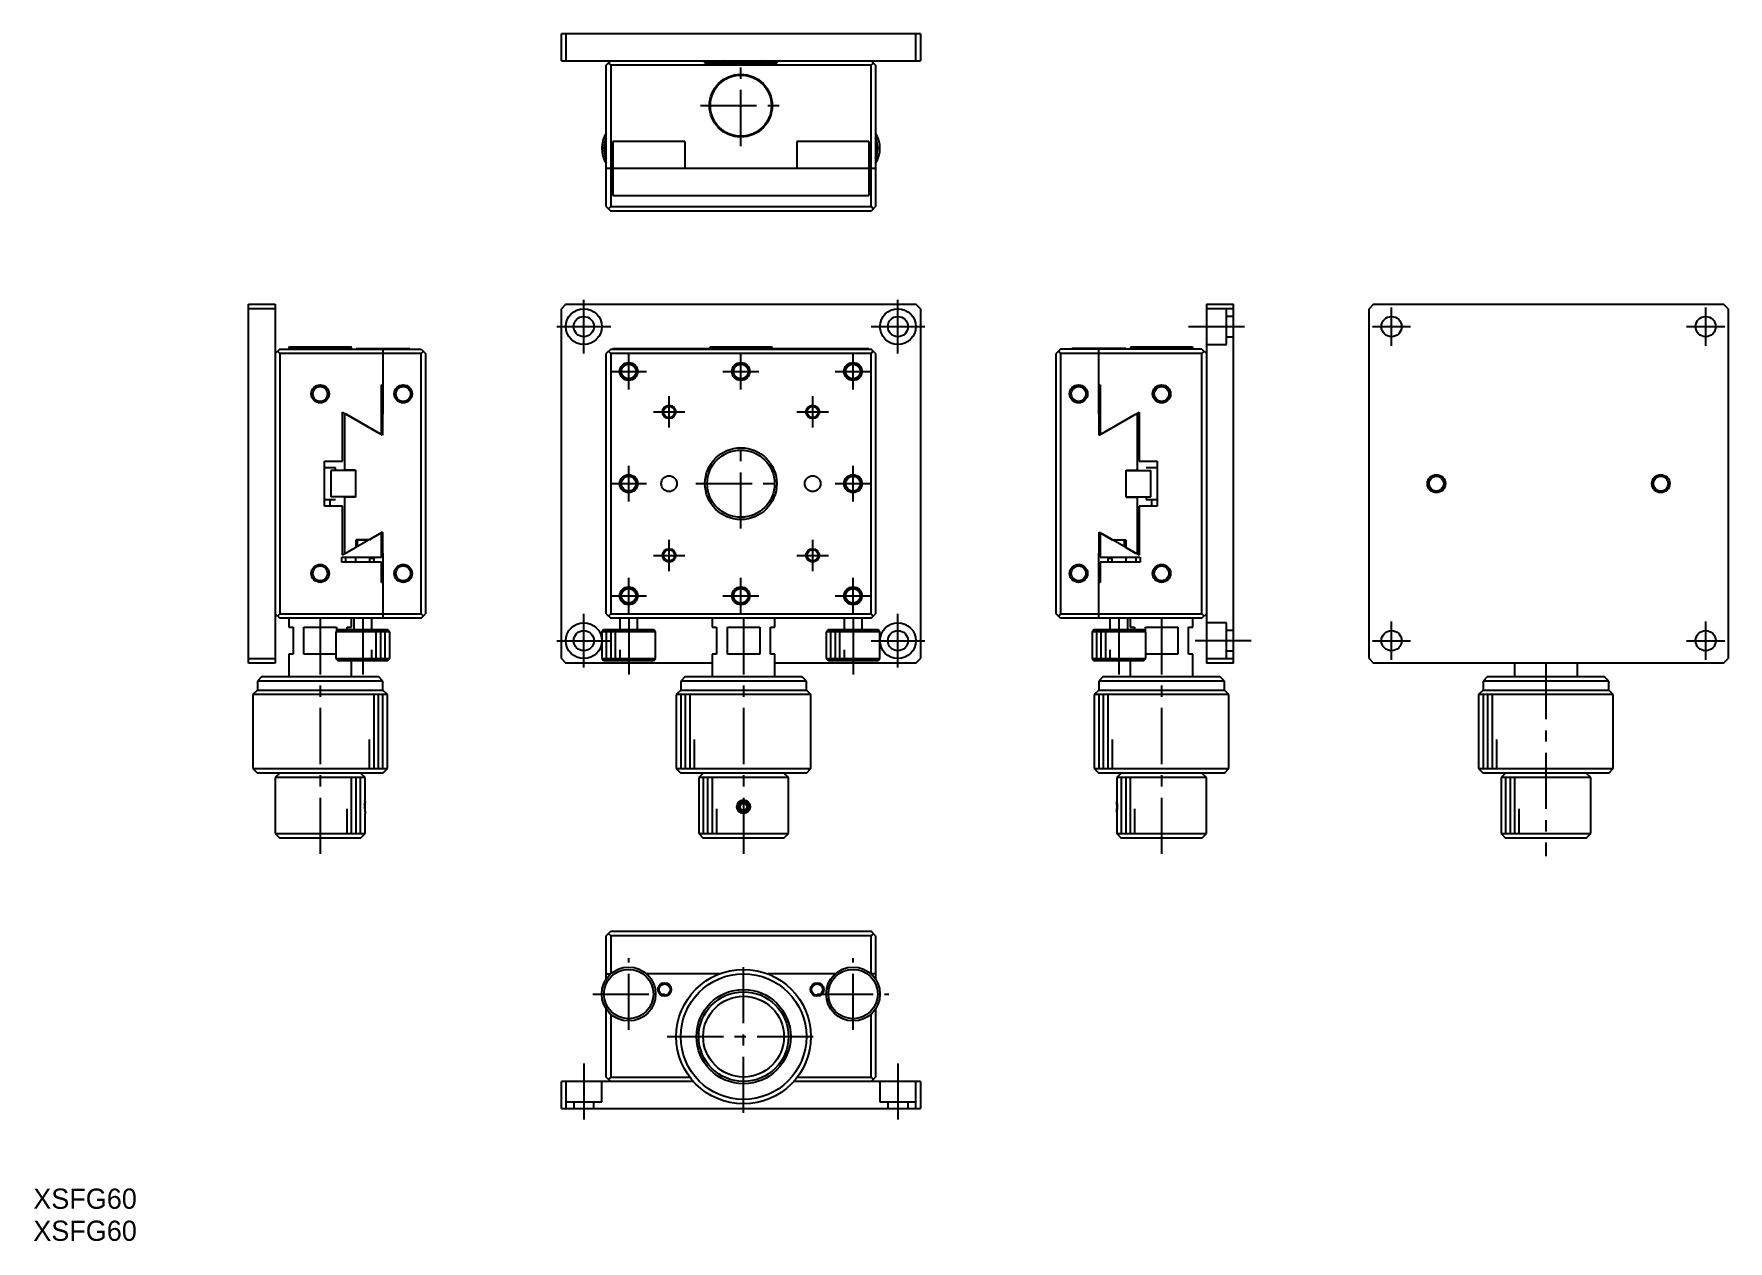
# Model space of a CAD drawing. Extents: x 2 to 380, y 1 to 270.
import ezdxf

# ---------------------------------------------------------------- set-up
doc = ezdxf.new("R2010")
doc.units = 0
doc.header["$LTSCALE"] = 10
doc.linetypes.add('CENTER', pattern=[2, 1.25, -0.25, 0.25, -0.25])
doc.linetypes.add('DASHED', pattern=[3.5, 2, -1.5])
doc.layers.get('0').update_dxf_attribs({"linetype": 'CONTINUOUS'})
doc.layers.add('CENTER', color=1, linetype='CENTER')
doc.styles.get("Standard").update_dxf_attribs({"font": 'FGP教科書体NT-M'})

msp = doc.modelspace()

# ---------------------------------------------------------------- linework, layer by layer
at = {"color": 7, "linetype": 'CONTINUOUS'}
for p, q in [((120, 263.75), (120, 269.75)), ((200, 269.75), (120, 269.75)), ((121, 269.75), (121, 263.75)), ((199, 263.75), (199, 269.75)), ((200, 269.75), (200, 263.75)), ((120, 263.75), (200, 263.75)), ((130, 262.75), (131, 263.75)), ((130, 231.25), (130, 262.75)), ((130.5, 263.25), (131, 262.75)), ((189, 262.75), (131, 262.75)), ((131, 262.75), (131, 231.25)), ((152, 263.25), (152, 263.75)), ((168, 263.25), (152, 263.25)), ((155.055912, 263.250689), (156.020348, 263.751339)), ((165.179652, 263.751339), (166.144088, 263.250689)), ((168, 263.75), (168, 263.25)), ((189, 263.75), (190, 262.75)), ((189, 262.75), (189.5, 263.25)), ((189, 231.25), (189, 262.75)), ((190, 262.75), (190, 231.25)), ((131.5, 245.75), (131.5, 233.75)), ((147.5, 245.75), (131.5, 245.75)), ((147.5, 245.75), (147.5, 239.75)), ((188.5, 245.75), (172.5, 245.75)), ((172.5, 245.75), (172.5, 239.75)), ((188.5, 245.75), (188.5, 233.75)), ((190, 239.75), (130, 239.75)), ((130, 231.25), (131, 230.25)), ((131, 231.25), (130.5, 230.75)), ((131, 231.25), (189, 231.25)), ((131.5, 233.75), (188.5, 233.75)), ((189.5, 230.75), (189, 231.25)), ((190, 231.25), (189, 230.25)), ((189, 230.25), (131, 230.25)), ((50.25, 209.5), (56.25, 209.5)), ((50.25, 129.5), (50.25, 209.5)), ((56.25, 208.5), (50.25, 208.5)), ((56.25, 209.5), (56.25, 129.5)), ((121, 209.5), (120, 208.5)), ((120, 130.5), (120, 208.5)), ((121, 209.5), (199, 209.5)), ((200, 208.5), (199, 209.5)), ((200, 208.5), (200, 130.5)), ((263.75, 209.5), (269.75, 209.5)), ((263.75, 209.5), (263.75, 129.5)), ((269.75, 208.5), (263.75, 208.5)), ((269.75, 129.5), (269.75, 209.5)), ((301, 209.5), (300, 208.5)), ((300, 130.5), (300, 208.5)), ((301, 209.5), (379, 209.5)), ((380, 208.5), (379, 209.5)), ((380, 208.5), (380, 130.5)), ((57.25, 199.5), (56.25, 198.5)), ((57.25, 198.5), (56.75, 199)), ((57.25, 199.5), (88.75, 199.5)), ((57.25, 198.5), (57.25, 140.5)), ((88.75, 198.5), (57.25, 198.5)), ((59.45, 200), (59.25, 199.8)), ((73.25, 199.8), (59.25, 199.8)), ((59.25, 199.8), (59.25, 199.5)), ((59.45, 200), (73.05, 200)), ((73.25, 199.8), (73.05, 200)), ((73.25, 199.5), (73.25, 199.8)), ((74.25, 199.5), (74.25, 199.65)), ((74.25, 199.65), (86.25, 199.65)), ((80.25, 199.65), (80.25, 185)), ((86.25, 199.65), (86.25, 199.5)), ((88.75, 199.5), (89.75, 198.5)), ((89.25, 199), (88.75, 198.5)), ((88.75, 140.5), (88.75, 198.5)), ((89.75, 198.5), (89.75, 140.5)), ((131, 199.5), (130, 198.5)), ((130, 140.5), (130, 198.5)), ((130.5, 199), (131, 198.5)), ((131, 199.5), (189, 199.5)), ((131, 198.5), (131, 140.5)), ((189, 198.5), (131, 198.5)), ((131.5, 199.5), (131.5, 199.65)), ((131.5, 199.65), (188.5, 199.65)), ((153.2, 200), (153, 199.8)), ((153, 199.8), (153, 199.65)), ((167, 199.8), (153, 199.8)), ((153.2, 200), (166.8, 200)), ((167, 199.8), (166.8, 200)), ((167, 199.65), (167, 199.8)), ((188.5, 199.5), (188.5, 199.65)), ((190, 198.5), (189, 199.5)), ((189.5, 199), (189, 198.5)), ((189, 140.5), (189, 198.5)), ((190, 198.5), (190, 140.5)), ((231.25, 199.5), (230.25, 198.5)), ((230.25, 140.5), (230.25, 198.5)), ((231.25, 198.5), (230.75, 199)), ((262.75, 199.5), (231.25, 199.5)), ((231.25, 198.5), (231.25, 140.5)), ((262.75, 198.5), (231.25, 198.5)), ((233.75, 199.65), (233.75, 199.5)), ((245.75, 199.65), (233.75, 199.65)), ((239.75, 185), (239.75, 199.65)), ((245.75, 199.5), (245.75, 199.65)), ((246.95, 200), (246.75, 199.8)), ((246.75, 199.8), (246.75, 199.5)), ((260.75, 199.8), (246.75, 199.8)), ((246.95, 200), (260.55, 200)), ((260.75, 199.8), (260.55, 200)), ((260.75, 199.5), (260.75, 199.8)), ((262.75, 199.5), (263.75, 198.5)), ((263.25, 199), (262.75, 198.5)), ((262.75, 140.5), (262.75, 198.5)), ((79.95, 191.5), (80.25, 191.5)), ((79.95, 180.7), (79.95, 191.5)), ((80.25, 190.85), (79.95, 190.85)), ((239.75, 191.5), (240.05, 191.5)), ((240.05, 190.85), (239.75, 190.85)), ((240.05, 191.5), (240.05, 180.7)), ((71.25, 185.464102), (79.501666, 180.7)), ((71.25, 174.5), (71.25, 185.464102)), ((71.65, 185), (71.65, 172.5)), ((72.050075, 185), (71.65, 185)), ((80.15, 180.323506), (72.050075, 185)), ((79.95, 186.15), (80.25, 186.15)), ((80.15, 185), (80.15, 180.323506)), ((80.25, 185), (80.15, 185)), ((239.75, 186.15), (240.05, 186.15)), ((239.75, 185), (239.85, 185)), ((239.85, 180.323506), (239.85, 185)), ((239.85, 180.323506), (247.949925, 185)), ((240.498334, 180.7), (248.75, 185.464102)), ((247.949925, 185), (248.35, 185)), ((248.35, 172.5), (248.35, 185)), ((248.75, 185.464102), (248.75, 174.5)), ((79.501666, 180.7), (79.95, 180.7)), ((240.05, 180.7), (240.498334, 180.7)), ((67.25, 174.5), (71.25, 174.5)), ((67.25, 164.5), (67.25, 174.5)), ((248.75, 174.5), (252.75, 174.5)), ((252.75, 174.5), (252.75, 164.5)), ((69.675, 173), (67.25, 173)), ((74.15, 172.45), (68.65, 172.45)), ((68.65, 172.45), (68.65, 166.55)), ((69.675, 172.45), (69.675, 173)), ((74.15, 172.5), (71.65, 172.5)), ((74.15, 172.5), (74.15, 166.5)), ((245.85, 172.5), (248.35, 172.5)), ((245.85, 166.5), (245.85, 172.5)), ((245.85, 172.45), (251.35, 172.45)), ((252.75, 173), (250.325, 173)), ((251.35, 166.55), (251.35, 172.45)), ((74.15, 166.55), (68.65, 166.55)), ((71.65, 166.5), (71.65, 154)), ((74.15, 166.5), (71.65, 166.5)), ((245.85, 166.55), (251.35, 166.55)), ((245.85, 166.5), (248.35, 166.5)), ((248.35, 154), (248.35, 166.5)), ((250.325, 166.55), (250.325, 166)), ((67.25, 166), (69.675, 166)), ((71.25, 164.5), (67.25, 164.5)), ((68.5, 164.5), (68.5, 166)), ((71.25, 153.535898), (71.25, 164.5)), ((252.75, 164.5), (248.75, 164.5)), ((248.75, 164.5), (248.75, 153.535898)), ((250.325, 166), (252.75, 166)), ((251.5, 166), (251.5, 164.5)), ((80.15, 158.676494), (77.246228, 157)), ((80.15, 158.676494), (80.15, 154)), ((239.85, 158.676494), (242.753772, 157)), ((239.85, 154), (239.85, 158.676494)), ((79.501666, 158.3), (71.25, 153.535898)), ((74.25, 155.270127), (72.050075, 154)), ((74.25, 155.270127), (74.25, 157)), ((77.246228, 157), (74.25, 157)), ((74.6, 157), (74.5, 156.9)), ((77, 156.9), (74.5, 156.9)), ((74.5, 156.9), (74.5, 155.412287)), ((77, 156.9), (76.9, 157)), ((77, 156.855662), (77, 156.9)), ((79.95, 158.3), (79.501666, 158.3)), ((79.95, 153.1), (79.95, 158.3)), ((240.05, 158.3), (240.05, 153.1)), ((240.498334, 158.3), (240.05, 158.3)), ((248.75, 153.535898), (240.498334, 158.3)), ((242.753772, 157), (245.75, 157)), ((243.1, 157), (243, 156.9)), ((243, 156.9), (243, 156.855662)), ((245.5, 156.9), (243, 156.9)), ((245.5, 156.9), (245.4, 157)), ((245.5, 155.412287), (245.5, 156.9)), ((245.75, 157), (245.75, 155.270127)), ((245.75, 155.270127), (247.949925, 154)), ((71.05, 153.1), (79.95, 153.1)), ((71.05, 152), (71.05, 153.1)), ((79.95, 152), (71.05, 152)), ((72.050075, 154), (71.65, 154)), ((72, 152), (72, 153.1)), ((74.15, 153.1), (74.15, 152)), ((77.35, 152), (77.35, 153.1)), ((78.25, 152.8), (77.35, 152.8)), ((78.25, 152.8), (77.95, 153.1)), ((78.25, 152.000019), (78.25, 152.8)), ((79.95, 147.5), (79.95, 152)), ((80.25, 154), (80.15, 154)), ((80.25, 154), (80.25, 139.5)), ((239.75, 154), (239.85, 154)), ((239.75, 139.5), (239.75, 154)), ((240.05, 153.1), (248.95, 153.1)), ((240.05, 152), (240.05, 147.5)), ((248.95, 152), (240.05, 152)), ((242.05, 153.1), (241.75, 152.8)), ((242.65, 152.8), (241.75, 152.8)), ((241.75, 152.8), (241.75, 152.000019)), ((242.65, 153.1), (242.65, 152)), ((245.85, 152), (245.85, 153.1)), ((247.949925, 154), (248.35, 154)), ((248, 153.1), (248, 152)), ((248.95, 153.1), (248.95, 152)), ((80.25, 147.5), (79.95, 147.5)), ((240.05, 147.5), (239.75, 147.5)), ((56.25, 140.5), (57.25, 139.5)), ((56.75, 140), (57.25, 140.5)), ((57.25, 140.5), (88.75, 140.5)), ((88.75, 140.5), (89.25, 140)), ((88.75, 139.5), (89.75, 140.5)), ((130, 140.5), (131, 139.5)), ((131, 140.5), (130.5, 140)), ((131, 140.5), (189, 140.5)), ((189, 140.5), (189.5, 140)), ((189, 139.5), (190, 140.5)), ((231.25, 139.5), (230.25, 140.5)), ((230.75, 140), (231.25, 140.5)), ((231.25, 140.5), (262.75, 140.5)), ((262.75, 140.5), (263.25, 140)), ((263.75, 140.5), (262.75, 139.5)), ((88.75, 139.5), (57.25, 139.5)), ((59.25, 139.5), (59.25, 137.5)), ((59.25, 137.5), (60.25, 137.5)), ((60.25, 137.5), (60.25, 131.5)), ((62.644449, 131.5), (62.644449, 137.5)), ((62.644449, 137.5), (69.855551, 137.5)), ((70.25, 137), (69.75, 136.5)), ((81.75, 136.5), (69.75, 136.5)), ((69.75, 136.5), (69.75, 130.5)), ((69.855551, 137.5), (69.855551, 136.605551)), ((70.25, 137), (81.25, 137)), ((72.25, 137.5), (73.25, 137.5)), ((72.25, 137), (72.25, 137.5)), ((73.25, 137.5), (73.25, 139.5)), ((73.75, 139.499981), (73.75, 137)), ((77.75, 137), (77.75, 139.499981)), ((81.75, 136.5), (81.25, 137)), ((81.75, 130.5), (81.75, 136.5)), ((129.5, 137), (129, 136.5)), ((141, 136.5), (129, 136.5)), ((129, 136.5), (129, 130.5)), ((129.5, 137), (140.5, 137)), ((189, 139.5), (131, 139.5)), ((133, 139.5), (133, 137)), ((137, 137), (137, 139.5)), ((141, 136.5), (140.5, 137)), ((141, 130.5), (141, 136.5)), ((153.6, 139.5), (153.6, 137.5)), ((153.6, 137.5), (154.6, 137.5)), ((154.6, 137.5), (154.6, 131.5)), ((156.994449, 137.5), (164.205551, 137.5)), ((156.994449, 131.5), (156.994449, 137.5)), ((164.205551, 137.5), (164.205551, 131.5)), ((166.6, 137.5), (167.6, 137.5)), ((166.6, 131.5), (166.6, 137.5)), ((167.6, 137.5), (167.6, 139.5)), ((179.5, 137), (179, 136.5)), ((191, 136.5), (179, 136.5)), ((179, 136.5), (179, 130.5)), ((179.5, 137), (190.5, 137)), ((183, 139.5), (183, 137)), ((187, 137), (187, 139.5)), ((191, 136.5), (190.5, 137)), ((191, 130.5), (191, 136.5)), ((262.75, 139.5), (231.25, 139.5)), ((238.75, 137), (238.25, 136.5)), ((238.25, 136.5), (238.25, 130.5)), ((250.25, 136.5), (238.25, 136.5)), ((238.75, 137), (249.75, 137)), ((242.25, 139.499981), (242.25, 137)), ((246.25, 137), (246.25, 139.499981)), ((246.75, 139.5), (246.75, 137.5)), ((246.75, 137.5), (247.75, 137.5)), ((247.75, 137.5), (247.75, 137)), ((250.25, 136.5), (249.75, 137)), ((250.144449, 137.5), (257.355551, 137.5)), ((250.144449, 136.605551), (250.144449, 137.5)), ((250.25, 130.5), (250.25, 136.5)), ((257.355551, 137.5), (257.355551, 131.5)), ((259.75, 137.5), (260.75, 137.5)), ((259.75, 131.5), (259.75, 137.5)), ((260.75, 137.5), (260.75, 139.5)), ((50.25, 130.5), (56.25, 130.5)), ((56.25, 129.5), (50.25, 129.5)), ((60.25, 131.5), (59.25, 131.5)), ((59.25, 131.5), (59.25, 126.5)), ((69.75, 131.5), (62.644449, 131.5)), ((69.75, 130.5), (81.75, 130.5)), ((69.75, 130.5), (70.25, 130)), ((81.25, 130), (70.25, 130)), ((73.25, 126.5), (73.25, 130)), ((81.25, 130), (81.75, 130.5)), ((120, 130.5), (121, 129.5)), ((153.6, 129.5), (121, 129.5)), ((129, 130.5), (129.5, 130)), ((129, 130.5), (141, 130.5)), ((140.5, 130), (129.5, 130)), ((140.5, 130), (141, 130.5)), ((154.6, 131.5), (153.6, 131.5)), ((153.6, 131.5), (153.6, 126.5)), ((164.205551, 131.5), (156.994449, 131.5)), ((167.6, 131.5), (166.6, 131.5)), ((167.6, 126.5), (167.6, 131.5)), ((199, 129.5), (167.6, 129.5)), ((179, 130.5), (179.5, 130)), ((179, 130.5), (191, 130.5)), ((190.5, 130), (179.5, 130)), ((190.5, 130), (191, 130.5)), ((199, 129.5), (200, 130.5)), ((238.25, 130.5), (238.75, 130)), ((238.25, 130.5), (250.25, 130.5)), ((249.75, 130), (238.75, 130)), ((246.75, 130), (246.75, 126.5)), ((249.75, 130), (250.25, 130.5)), ((257.355551, 131.5), (250.25, 131.5)), ((260.75, 131.5), (259.75, 131.5)), ((260.75, 126.5), (260.75, 131.5)), ((263.75, 130.5), (269.75, 130.5)), ((269.75, 129.5), (263.75, 129.5)), ((300, 130.5), (301, 129.5)), ((379, 129.5), (301, 129.5)), ((332.4, 129.5), (332.4, 126.5)), ((346.4, 126.5), (346.4, 129.5)), ((379, 129.5), (380, 130.5)), ((53.25, 126.5), (52.25, 125.5)), ((80.25, 125.5), (52.25, 125.5)), ((52.25, 125.5), (52.25, 123.5)), ((53.25, 126.5), (79.25, 126.5)), ((80.25, 125.5), (79.25, 126.5)), ((80.25, 123.5), (80.25, 125.5)), ((147.6, 126.5), (146.6, 125.5)), ((146.6, 125.5), (146.6, 123.5)), ((174.6, 125.5), (146.6, 125.5)), ((147.6, 126.5), (173.6, 126.5)), ((174.6, 125.5), (173.6, 126.5)), ((174.6, 123.5), (174.6, 125.5)), ((240.75, 126.5), (239.75, 125.5)), ((267.75, 125.5), (239.75, 125.5)), ((239.75, 125.5), (239.75, 123.5)), ((240.75, 126.5), (266.75, 126.5)), ((267.75, 125.5), (266.75, 126.5)), ((267.75, 123.5), (267.75, 125.5)), ((326.4, 126.5), (325.4, 125.5)), ((353.4, 125.5), (325.4, 125.5)), ((325.4, 125.5), (325.4, 123.5)), ((326.4, 126.5), (352.4, 126.5)), ((353.4, 125.5), (352.4, 126.5)), ((353.4, 123.5), (353.4, 125.5)), ((52.25, 123.5), (51.25, 122.5)), ((81.25, 122.5), (51.25, 122.5)), ((51.25, 122.5), (51.25, 106)), ((52.25, 123.5), (80.25, 123.5)), ((81.25, 122.5), (80.25, 123.5)), ((81.25, 106), (81.25, 122.5)), ((146.6, 123.5), (145.6, 122.5)), ((175.6, 122.5), (145.6, 122.5)), ((145.6, 122.5), (145.6, 106)), ((146.6, 123.5), (174.6, 123.5)), ((175.6, 122.5), (174.6, 123.5)), ((175.6, 106), (175.6, 122.5)), ((239.75, 123.5), (238.75, 122.5)), ((268.75, 122.5), (238.75, 122.5)), ((238.75, 122.5), (238.75, 106)), ((239.75, 123.5), (267.75, 123.5)), ((268.75, 122.5), (267.75, 123.5)), ((268.75, 106), (268.75, 122.5)), ((325.4, 123.5), (324.4, 122.5)), ((324.4, 122.5), (324.4, 106)), ((354.4, 122.5), (324.4, 122.5)), ((325.4, 123.5), (353.4, 123.5)), ((354.4, 122.5), (353.4, 123.5)), ((354.4, 106), (354.4, 122.5)), ((51.25, 106), (81.25, 106)), ((51.25, 106), (52.25, 105)), ((80.25, 105), (81.25, 106)), ((145.6, 106), (175.6, 106)), ((145.6, 106), (146.6, 105)), ((174.6, 105), (175.6, 106)), ((238.75, 106), (268.75, 106)), ((238.75, 106), (239.75, 105)), ((267.75, 105), (268.75, 106)), ((324.4, 106), (325.4, 105)), ((324.4, 106), (354.4, 106)), ((353.4, 105), (354.4, 106)), ((80.25, 105), (52.25, 105)), ((57.25, 105), (56.25, 104)), ((76.25, 104), (56.25, 104)), ((56.25, 104), (56.25, 91.5)), ((76.25, 104), (75.25, 105)), ((76.25, 98.999995), (76.25, 104)), ((174.6, 105), (146.6, 105)), ((151.6, 105), (150.6, 104)), ((170.6, 104), (150.6, 104)), ((150.6, 104), (150.6, 91.5)), ((170.6, 104), (169.6, 105)), ((170.6, 91.5), (170.6, 104)), ((267.75, 105), (239.75, 105)), ((244.75, 105), (243.75, 104)), ((263.75, 104), (243.75, 104)), ((243.75, 104), (243.75, 98.999995)), ((263.75, 104), (262.75, 105)), ((263.75, 91.5), (263.75, 104)), ((353.4, 105), (325.4, 105)), ((330.4, 105), (329.4, 104)), ((329.4, 104), (329.4, 91.5)), ((349.4, 104), (329.4, 104)), ((349.4, 104), (348.4, 105)), ((349.4, 91.5), (349.4, 104)), ((76.216072, 98.75402), (76.25, 98.999995)), ((159.733975, 97.5), (160.166987, 98.25)), ((160.166987, 98.25), (161.033013, 98.25)), ((161.033013, 98.25), (161.466025, 97.5)), ((243.75, 98.999995), (243.863139, 97.5)), ((76.25, 91.5), (76.25, 96.000005)), ((160.166987, 96.75), (159.733975, 97.5)), ((161.033013, 96.75), (160.166987, 96.75)), ((161.466025, 97.5), (161.033013, 96.75)), ((243.863139, 97.5), (243.75, 96.000005)), ((243.75, 96.000005), (243.75, 91.5)), ((56.25, 91.5), (76.25, 91.5)), ((56.25, 91.5), (57.25, 90.5)), ((75.25, 90.5), (76.25, 91.5)), ((150.6, 91.5), (151.6, 90.5)), ((150.6, 91.5), (170.6, 91.5)), ((169.6, 90.5), (170.6, 91.5)), ((243.75, 91.5), (263.75, 91.5)), ((243.75, 91.5), (244.75, 90.5)), ((262.75, 90.5), (263.75, 91.5)), ((329.4, 91.5), (349.4, 91.5)), ((329.4, 91.5), (330.4, 90.5)), ((348.4, 90.5), (349.4, 91.5)), ((75.25, 90.5), (57.25, 90.5)), ((169.6, 90.5), (151.6, 90.5)), ((262.75, 90.5), (244.75, 90.5)), ((348.4, 90.5), (330.4, 90.5)), ((130, 68.75), (131, 69.75)), ((130, 59.066625), (130, 68.75)), ((130.5, 69.25), (131, 68.75)), ((131, 69.75), (189, 69.75)), ((189, 68.75), (131, 68.75)), ((131, 68.75), (131, 60.222136)), ((190, 68.75), (189, 69.75)), ((189, 68.75), (189.5, 69.25)), ((189, 60.222136), (189, 68.75)), ((190, 68.75), (190, 59.066625)), ((130, 60.25), (131.031373, 60.25)), ((155.214835, 60.25), (138.968627, 60.25)), ((181.031373, 60.25), (165.985165, 60.25)), ((190, 60.25), (188.968627, 60.25)), ((130, 37.25), (130, 52.433375)), ((131, 51.277864), (131, 37.25)), ((189, 37.25), (189, 51.277864)), ((190, 52.433375), (190, 37.25)), ((120, 30.25), (120, 36.25)), ((149.41966, 36.25), (120, 36.25)), ((121, 36.25), (121, 30.25)), ((131, 36.25), (130, 37.25)), ((131, 37.25), (130.5, 36.75)), ((131, 37.25), (148.6, 37.25)), ((200, 36.25), (171.78034, 36.25)), ((172.6, 37.25), (189, 37.25)), ((189.5, 36.75), (189, 37.25)), ((189, 36.25), (190, 37.25)), ((199, 30.25), (199, 36.25)), ((200, 36.25), (200, 30.25)), ((120, 30.25), (200, 30.25))]:
    msp.add_line(p, q, dxfattribs=at)
at = {"color": 3, "linetype": 'DASHED'}
for p, q in [((268.25, 200.5), (268.25, 208.5)), ((269.75, 206.75), (268.25, 206.75)), ((263.75, 200.5), (268.25, 200.5)), ((268.25, 202.25), (269.75, 202.25)), ((268.25, 138.5), (263.75, 138.5)), ((268.25, 130.5), (268.25, 138.5)), ((269.75, 136.75), (268.25, 136.75)), ((268.25, 132.25), (269.75, 132.25)), ((129, 31.75), (129, 36.25)), ((191, 36.25), (191, 31.75)), ((121, 31.75), (129, 31.75)), ((122.75, 31.75), (122.75, 30.25)), ((127.25, 30.25), (127.25, 31.75)), ((191, 31.75), (199, 31.75)), ((192.75, 31.75), (192.75, 30.25)), ((197.25, 30.25), (197.25, 31.75))]:
    msp.add_line(p, q, dxfattribs=at)
at = {"color": 3, "linetype": 'CONTINUOUS'}
for p, q in [((78.75, 130.5), (78.75, 136.5)), ((79.75, 130.5), (79.75, 136.5)), ((80.75, 130.5), (80.75, 136.5)), ((130, 136.5), (130, 130.5)), ((131, 136.5), (131, 130.5)), ((132, 136.5), (132, 130.5)), ((180, 136.5), (180, 130.5)), ((181, 136.5), (181, 130.5)), ((182, 136.5), (182, 130.5)), ((239.25, 136.5), (239.25, 130.5)), ((240.25, 136.5), (240.25, 130.5)), ((241.25, 136.5), (241.25, 130.5)), ((77.75, 130.5), (77.75, 132.5)), ((133, 132.5), (133, 130.5)), ((183, 132.5), (183, 130.5)), ((242.25, 132.5), (242.25, 130.5)), ((78.25, 106), (78.25, 122.5)), ((79.25, 106), (79.25, 122.5)), ((80.25, 106), (80.25, 122.5)), ((146.6, 122.5), (146.6, 106)), ((147.6, 122.5), (147.6, 106)), ((148.6, 122.5), (148.6, 106)), ((239.75, 122.5), (239.75, 106)), ((240.75, 122.5), (240.75, 106)), ((241.75, 122.5), (241.75, 106)), ((325.4, 122.5), (325.4, 106)), ((326.4, 122.5), (326.4, 106)), ((327.4, 122.5), (327.4, 106)), ((77.25, 106), (77.25, 112.5)), ((149.6, 112.5), (149.6, 106)), ((242.75, 112.5), (242.75, 106)), ((328.4, 112.5), (328.4, 106)), ((73.25, 91.5), (73.25, 104)), ((74.25, 91.5), (74.25, 104)), ((75.25, 91.5), (75.25, 104)), ((151.6, 104), (151.6, 91.5)), ((152.6, 104), (152.6, 91.5)), ((153.6, 104), (153.6, 91.5)), ((244.75, 104), (244.75, 91.5)), ((245.75, 104), (245.75, 91.5)), ((246.75, 104), (246.75, 91.5)), ((330.4, 104), (330.4, 91.5)), ((331.4, 104), (331.4, 91.5)), ((332.4, 104), (332.4, 91.5)), ((72.25, 91.5), (72.25, 97)), ((154.6, 97), (154.6, 91.5)), ((247.75, 97), (247.75, 91.5)), ((333.4, 97), (333.4, 91.5))]:
    msp.add_line(p, q, dxfattribs=at)
at = {"color": 7, "linetype": 'CONTINUOUS'}
for centre, radius in [((160, 253.75), 7), ((160, 253.75), 6.8), ((125, 204.5), 4), ((195, 204.5), 4), ((125, 204.5), 2.25), ((195, 204.5), 2.25), ((305, 204.5), 2.25), ((375, 204.5), 2.25), ((135, 194.5), 1.65), ((160, 194.5), 1.65), ((185, 194.5), 1.65), ((66.25, 189.5), 1.65), ((84.75, 189.5), 1.65), ((235.25, 189.5), 1.65), ((253.75, 189.5), 1.65), ((144, 185.5), 1.25), ((176, 185.5), 1.25), ((160, 169.5), 7.5), ((135, 169.5), 1.65), ((144, 169.5), 1.75), ((176, 169.5), 1.75), ((185, 169.5), 1.65), ((315, 169.5), 1.65), ((365, 169.5), 1.65), ((66.25, 149.5), 1.65), ((84.75, 149.5), 1.65), ((144, 153.5), 1.25), ((176, 153.5), 1.25), ((235.25, 149.5), 1.65), ((253.75, 149.5), 1.65), ((135, 144.5), 1.65), ((160, 144.5), 1.65), ((185, 144.5), 1.65), ((125, 134.5), 4), ((125, 134.5), 2.25), ((195, 134.5), 4), ((195, 134.5), 2.25), ((305, 134.5), 2.25), ((375, 134.5), 2.25), ((160.59976, 97.500044), 1.249956), ((160.6, 97.5), 1), ((135, 55.75), 6), ((135, 55.75), 5.5), ((160.6, 46.25), 15), ((185, 55.75), 6), ((185, 55.75), 5.5), ((143, 56.75), 1.25), ((160.6, 46.25), 14), ((160.6, 46.25), 10.5), ((177, 56.75), 1.25), ((160.6, 46.25), 10), ((160.6, 46.25), 9)]:
    msp.add_circle(centre, radius, dxfattribs=at)
at = {"color": 3, "linetype": 'CONTINUOUS'}
for centre, radius in [((135, 194.5), 2), ((160, 194.5), 2), ((185, 194.5), 2), ((66.25, 189.5), 2), ((84.75, 189.5), 2), ((235.25, 189.5), 2), ((253.75, 189.5), 2), ((144, 185.5), 1.5), ((176, 185.5), 1.5), ((160, 169.5), 8), ((135, 169.5), 2), ((185, 169.5), 2), ((315, 169.5), 2), ((365, 169.5), 2), ((144, 153.5), 1.5), ((176, 153.5), 1.5), ((66.25, 149.5), 2), ((84.75, 149.5), 2), ((235.25, 149.5), 2), ((253.75, 149.5), 2), ((135, 144.5), 2), ((160, 144.5), 2), ((185, 144.5), 2), ((160.600055, 97.50032), 1.499946), ((143, 56.75), 1.5), ((177, 56.75), 1.5)]:
    msp.add_circle(centre, radius, dxfattribs=at)
at = {"color": 7, "linetype": 'CONTINUOUS'}
for centre, radius, start, end in [((160.6, 253.75), 13, 129.715137, 131.41731), ((160.6, 253.75), 12.8, 128.624833, 132.081908), ((160.6, 253.75), 12.5, 126.869898, 130.535802), ((160.6, 253.75), 12, 123.55731, 127.658462), ((160.6, 253.75), 11.7, 121.273298, 125.711556), ((160.6, 253.75), 11.05, 115.179764, 120.713887), ((160.6, 253.75), 11.05, 59.286113, 64.820236), ((160.6, 253.75), 11.7, 54.288444, 58.726702), ((160.6, 253.75), 12, 52.341538, 56.44269), ((135, 244.25), 6, 146.44269, 213.55731), ((135, 244.25), 5.5, 155.380023, 204.619977), ((185, 244.25), 6, 326.44269, 33.55731), ((185, 244.25), 5.5, 335.380023, 24.619977), ((86.124342, 97.49887), 9.987453, 172.780396, 188.63126), ((86.171623, 97.5), 10.000055, 172.819284, 187.180716), ((233.828294, 97.5), 10.000138, 352.819343, 7.180657)]:
    msp.add_arc(centre, radius, start, end, dxfattribs=at)
at = {"color": 3, "linetype": 'CONTINUOUS'}
for start, end in [(111.528904, 117.905473), (62.094527, 68.471096)]:
    msp.add_arc((160.6, 253.75), 10.75, start, end, dxfattribs=at)
at = {"layer": 'CENTER', "color": 1, "linetype": 'CENTER'}
for p, q in [((160, 244.75), (160, 262.75)), ((151, 253.75), (169, 253.75)), ((125, 198.5), (125, 210.5)), ((195, 198.5), (195, 210.5)), ((305, 200.25), (305, 208.75)), ((375, 200.25), (375, 208.75)), ((119, 204.5), (131, 204.5)), ((189, 204.5), (201, 204.5)), ((259.75, 204.5), (273.75, 204.5)), ((300.75, 204.5), (309.25, 204.5)), ((370.75, 204.5), (379.25, 204.5)), ((135, 190.5), (135, 198.5)), ((160, 190.5), (160, 198.5)), ((185, 190.5), (185, 198.5)), ((131, 194.5), (139, 194.5)), ((156, 194.5), (164, 194.5)), ((181, 194.5), (189, 194.5)), ((144, 182), (144, 189)), ((176, 182), (176, 189)), ((140.5, 185.5), (147.5, 185.5)), ((172.5, 185.5), (179.5, 185.5)), ((160, 159.5), (160, 179.5)), ((135, 165.5), (135, 173.5)), ((185, 165.5), (185, 173.5)), ((131, 169.5), (139, 169.5)), ((150, 169.5), (170, 169.5)), ((181, 169.5), (189, 169.5)), ((144, 150), (144, 157)), ((176, 150), (176, 157)), ((140.5, 153.5), (147.5, 153.5)), ((172.5, 153.5), (179.5, 153.5)), ((135, 140.5), (135, 148.5)), ((160, 140.5), (160, 148.5)), ((185, 140.5), (185, 148.5)), ((131, 144.5), (139, 144.5)), ((156, 144.5), (164, 144.5)), ((181, 144.5), (189, 144.5)), ((125, 128.5), (125, 140.5)), ((195, 128.5), (195, 140.5)), ((66.25, 139.5), (66.25, 86.5)), ((75.75, 139.5), (75.75, 126)), ((135, 139.5), (135, 126)), ((160.6, 139.5), (160.6, 86.5)), ((185, 139.5), (185, 126)), ((244.25, 139.5), (244.25, 126)), ((253.75, 139.5), (253.75, 86.5)), ((305, 130.25), (305, 138.75)), ((375, 130.25), (375, 138.75)), ((119, 134.5), (131, 134.5)), ((189, 134.5), (201, 134.5)), ((273.75, 134.5), (259.75, 134.5)), ((300.75, 134.5), (309.25, 134.5)), ((370.75, 134.5), (379.25, 134.5)), ((339.4, 129.5), (339.4, 86.5)), ((135, 47.75), (135, 63.75)), ((160.6, 29.25), (160.6, 63.25)), ((185, 47.75), (185, 63.75)), ((127, 55.75), (143, 55.75)), ((177, 55.75), (193, 55.75)), ((143.6, 46.25), (177.6, 46.25)), ((125, 40.25), (125, 26.25)), ((195, 40.25), (195, 26.25))]:
    msp.add_line(p, q, dxfattribs=at)

# ---------------------------------------------------------------- texts
at = {"color": 7}
for p in [(2.319583, 7.880798), (2.319583, 0.738191)]:
    msp.add_text('XSFG60', height=4.5, dxfattribs=at).set_placement(p)

doc.saveas('drawing.dxf')
